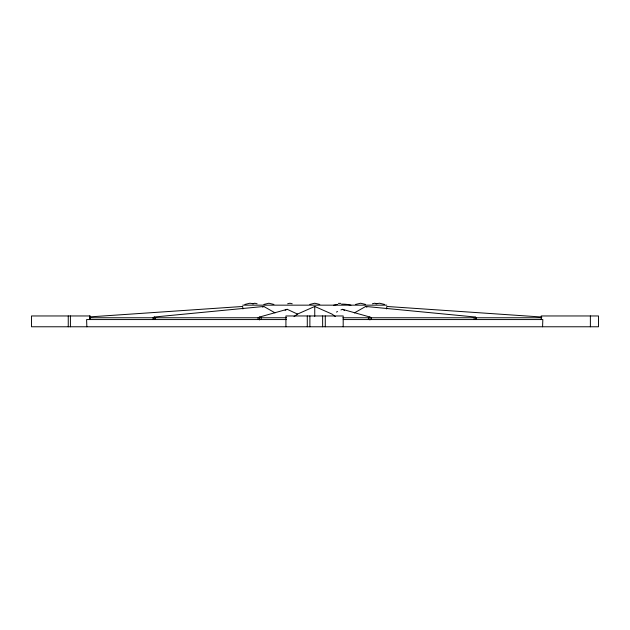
<?xml version="1.0" encoding="UTF-8"?>
<svg xmlns="http://www.w3.org/2000/svg" width="630" height="630" viewBox="0 0 630 630"><rect width="100%" height="100%" fill="white"/><g stroke="black" fill="none" stroke-linecap="round" stroke-linejoin="round"><path stroke-width="0.94" d="M542.58 326.773L542.832 319.567L343.185 319.567M90.114 319.567L90.279 316.851L242.684 306.464L242.904 308.952M386.592 308.952L386.812 306.464L541.745 317.024M294.029 316.606L297.502 314.079L314.748 306.464L331.994 314.079L335.412 316.567M262.678 307.18L263.789 306.464L275.042 312.866M475.185 317.071L476.414 317.764L476.414 319.567M475.256 319.567L475.256 317.024L365.699 306.464L354.359 312.913M244.865 304.447L249.889 303.227L253.717 303.794M263.86 304.447L268.884 303.227L273.916 304.447M309.724 304.447L314.748 303.227L319.772 304.447M355.58 304.447L360.604 303.227L365.636 304.447M285.13 310.283L287.17 309.291L297.502 314.079M342.933 317.764L368.385 317.764L369.904 317.024L371.416 317.764L371.416 319.449M341.775 309.558L340.948 309.952M337.585 311.543L336.444 312.07M252.535 303.794L254.827 303.227L257.119 303.794M287.634 303.794L289.926 303.227L292.218 303.794M372.377 303.794L374.669 303.227L376.96 303.794M287.17 309.291L259.591 317.024L258.079 317.764L258.079 319.449M375.779 303.794L379.606 303.227L384.631 304.447M338.373 303.361L340.759 303.361M263.789 306.464L154.24 317.024L153.082 317.764L153.082 319.567M242.684 305.156L386.812 305.156M90.311 315.961L31.5 315.961L31.5 326.773L598.5 326.773L598.5 315.961L541.241 315.961L541.241 319.567M90.114 317.764L154.366 317.764M154.24 319.567L154.24 317.024L155.405 317.764L259.56 317.764M259.591 319.953L259.591 317.024L261.111 317.764L286.563 317.764M369.936 317.764L474.091 317.764L474.091 319.567M475.406 317.764L541.737 317.764M286.43 319.567L86.601 319.567L86.846 326.773M365.699 306.464L366.857 307.204M90.279 316.851L90.303 319.567M590.373 315.961L590.373 326.773M369.904 319.953L369.904 317.024L342.326 309.291A85.365 5.654 24.6 0 1 344.516 310.362M368.385 317.764L368.385 319.449M343.185 326.773L343.185 315.961L285.925 315.961L285.925 326.773M325.277 315.961L325.277 326.773M322.639 315.961L322.639 326.773M314.748 306.464L314.748 316.362M309.881 315.961L309.881 326.773M307.282 315.961L307.282 326.773M261.111 317.764L261.111 319.449M155.405 317.764L155.405 319.567M89.539 315.961L89.539 319.567M70.418 315.961L70.418 326.773M68.253 315.961L68.253 326.773M333.609 305.259A34.815 34.815 0 0 1 337.491 304.479M341.594 304.132A34.815 34.815 0 0 1 350.941 305.18"/></g></svg>
